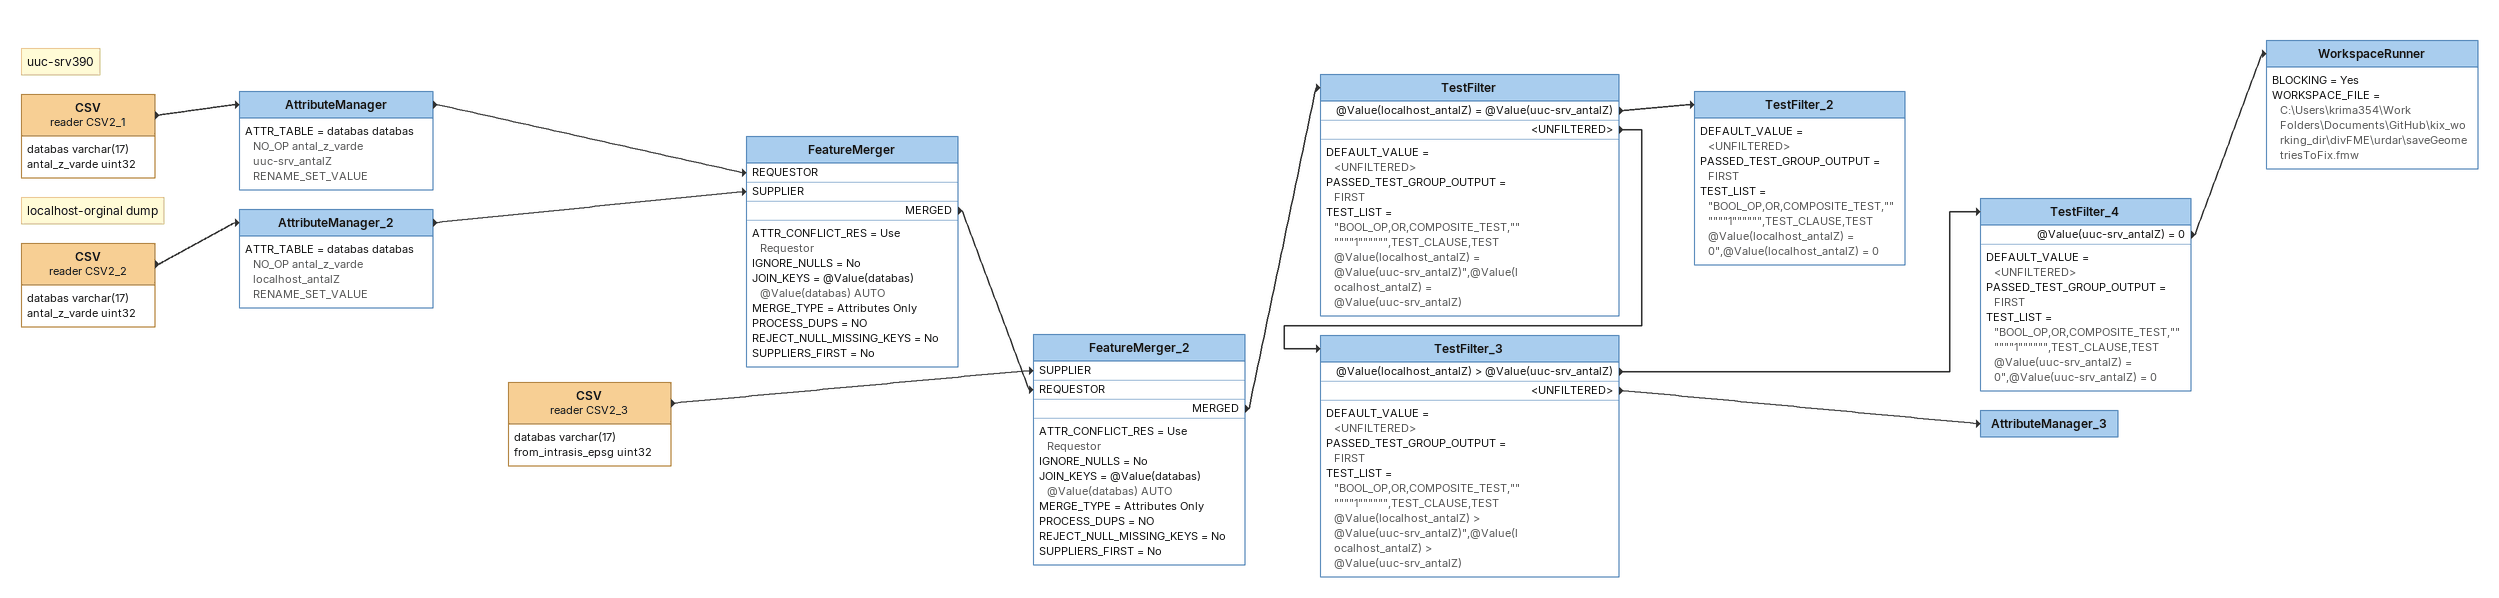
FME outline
Note: uuc-srv390
CSV (reader CSV2_1)
    attributes: databas varchar(17), antal_z_varde uint32
    -> AttributeManager
AttributeManager
    ATTR_TABLE = databas databas  NO_OP antal_z_varde uuc-srv_antalZ  RENAME_SET_VALUE
    -> FeatureMerger [REQUESTOR]
Note: localhost-orginal dump
CSV (reader CSV2_2)
    attributes: databas varchar(17), antal_z_varde uint32
    -> AttributeManager_2
AttributeManager_2
    ATTR_TABLE = databas databas  NO_OP antal_z_varde localhost_antalZ  RENAME_SET_VALUE
    -> FeatureMerger [SUPPLIER]
FeatureMerger
    ATTR_CONFLICT_RES = Use Requestor
    IGNORE_NULLS = No
    JOIN_KEYS = @Value(databas) @Value(databas) AUTO
    MERGE_TYPE = Attributes Only
    PROCESS_DUPS = NO
    REJECT_NULL_MISSING_KEYS = No
    SUPPLIERS_FIRST = No
    MERGED -> FeatureMerger_2 [REQUESTOR]
CSV (reader CSV2_3)
    attributes: databas varchar(17), from_intrasis_epsg uint32
    -> FeatureMerger_2 [SUPPLIER]
FeatureMerger_2
    ATTR_CONFLICT_RES = Use Requestor
    IGNORE_NULLS = No
    JOIN_KEYS = @Value(databas) @Value(databas) AUTO
    MERGE_TYPE = Attributes Only
    PROCESS_DUPS = NO
    REJECT_NULL_MISSING_KEYS = No
    SUPPLIERS_FIRST = No
    MERGED -> TestFilter
TestFilter
    DEFAULT_VALUE = <UNFILTERED>
    PASSED_TEST_GROUP_OUTPUT = FIRST
    TEST_LIST = "BOOL_OP,OR,COMPOSITE_TEST,""""""1"""""",TEST_CLAUSE,TEST @Value(localhost_antalZ) = @Value(uuc-srv_antalZ)",@Value(localhost_antalZ) = @Value(uuc-srv_antalZ)
    @Value(localhost_antalZ) = @Value(uuc-srv_antalZ) -> TestFilter_2
    <UNFILTERED> -> TestFilter_3
TestFilter_2
    DEFAULT_VALUE = <UNFILTERED>
    PASSED_TEST_GROUP_OUTPUT = FIRST
    TEST_LIST = "BOOL_OP,OR,COMPOSITE_TEST,""""""1"""""",TEST_CLAUSE,TEST @Value(localhost_antalZ) = 0",@Value(localhost_antalZ) = 0
TestFilter_3
    DEFAULT_VALUE = <UNFILTERED>
    PASSED_TEST_GROUP_OUTPUT = FIRST
    TEST_LIST = "BOOL_OP,OR,COMPOSITE_TEST,""""""1"""""",TEST_CLAUSE,TEST @Value(localhost_antalZ) > @Value(uuc-srv_antalZ)",@Value(localhost_antalZ) > @Value(uuc-srv_antalZ)
    @Value(localhost_antalZ) > @Value(uuc-srv_antalZ) -> TestFilter_4
    <UNFILTERED> -> AttributeManager_3
TestFilter_4
    DEFAULT_VALUE = <UNFILTERED>
    PASSED_TEST_GROUP_OUTPUT = FIRST
    TEST_LIST = "BOOL_OP,OR,COMPOSITE_TEST,""""""1"""""",TEST_CLAUSE,TEST @Value(uuc-srv_antalZ) = 0",@Value(uuc-srv_antalZ) = 0
    @Value(uuc-srv_antalZ) = 0 -> WorkspaceRunner
WorkspaceRunner
    BLOCKING = Yes
    WORKSPACE_FILE = C:\Users\krima354\Work Folders\Documents\GitHub\kix_working_dir\divFME\urdar\saveGeometriesToFix.fmw
AttributeManager_3
